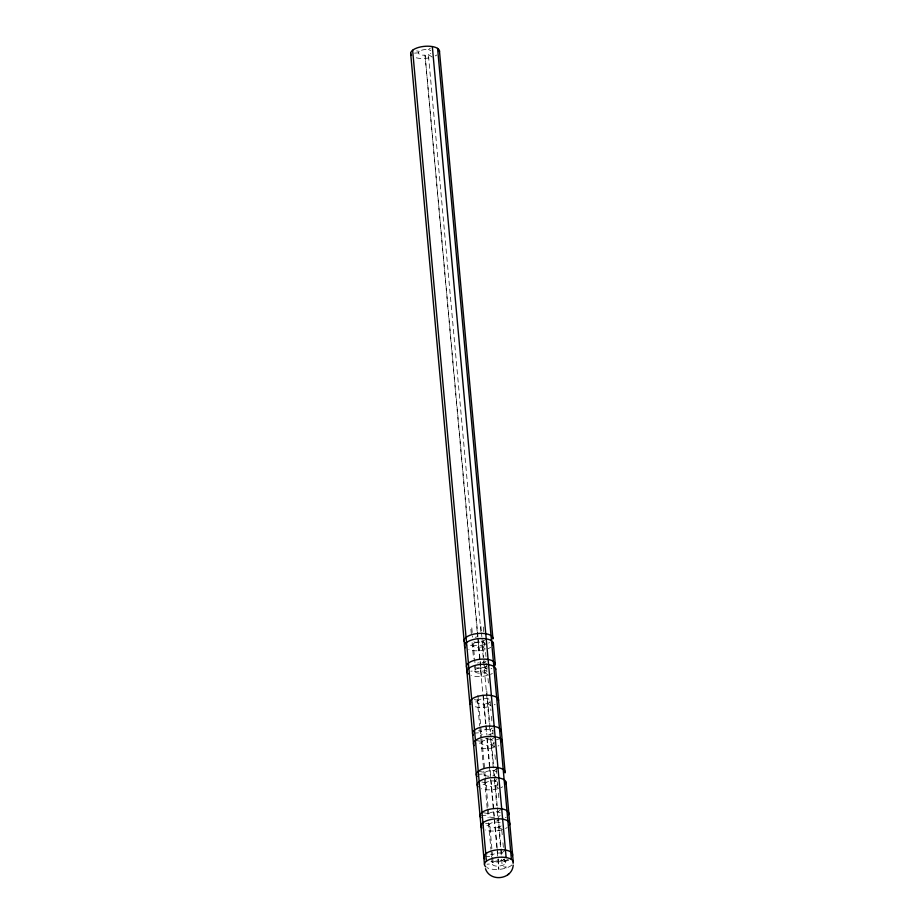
<?xml version="1.0" encoding="UTF-8"?>
<svg xmlns="http://www.w3.org/2000/svg" width="924" height="924" viewBox="0 0 924 924"><rect width="100%" height="100%" fill="white"/><g stroke="black" fill="none" stroke-linecap="round" stroke-linejoin="round"><path stroke-width="0.69" stroke-dasharray="4.62 3.46" d="M478.447 645.576L478.482 642.307L481.808 641.683A6.676 2.784 -5.2 0 0 484.257 640.482L482.328 641.984A6.676 2.784 -5.2 0 0 473.227 643.681L470.547 643.22M478.921 650.727L478.955 647.458A6.676 2.784 -5.2 0 1 472.326 645.148L465.858 645.622M480.792 671.321L480.827 668.052L484.153 667.44A6.676 2.784 -5.2 0 0 486.602 666.239M481.265 676.472L480.827 668.052A6.676 2.784 -5.2 0 1 476.126 667.578M484.072 707.38L484.107 704.111A6.676 2.784 -5.2 0 1 477.477 701.801L471.021 702.275M487.826 748.579L487.86 745.31A6.676 2.784 -5.2 0 1 481.231 743L474.763 743.474M491.58 789.777L491.603 786.52A6.676 2.784 -5.2 0 1 484.984 784.199L478.517 784.684M495.322 830.988L495.356 827.719A6.676 2.784 -5.2 0 1 488.727 825.409L482.27 825.883M498.14 861.884L498.163 859.713M414.541 53.13L418.422 52.841L419.323 51.386A6.676 2.784 -5.2 0 1 428.424 49.688L430.85 50.531M472.326 645.148L473.227 643.681L474.982 662.901M477.477 701.801L478.389 700.334A6.676 2.784 -5.2 0 1 487.479 698.636L489.905 699.491M482.224 734.534A6.676 2.784 -5.2 0 1 480.295 732.697L481.196 731.231A6.676 2.784 -5.2 0 1 490.298 729.544L492.711 730.387A6.676 2.784 -5.2 0 1 493.37 731.011M481.231 743L482.132 741.533A6.676 2.784 -5.2 0 1 491.233 739.847L493.659 740.69M477.581 774.381L484.049 773.908L484.95 772.441A6.676 2.784 -5.2 0 1 494.04 770.743L496.465 771.598M484.984 784.199L485.885 782.744A6.676 2.784 -5.2 0 1 494.975 781.046L497.401 781.889A6.676 2.784 -5.2 0 1 498.059 782.524M481.323 815.58L487.791 815.107L488.692 813.64A6.676 2.784 -5.2 0 1 497.793 811.953L500.219 812.797M488.727 825.409L489.639 823.942A6.676 2.784 -5.2 0 1 498.729 822.245L501.154 823.099M491.764 857.022A6.676 2.784 -5.2 0 1 491.545 856.305L492.446 854.839A6.676 2.784 -5.2 0 1 501.547 853.152L503.961 853.995M428.424 49.688L430.376 48.129M486.151 661.03L484.199 662.589A6.676 2.784 -5.2 0 0 477.546 663.074M486.625 666.181L484.673 667.74A6.676 2.784 -5.2 0 0 475.571 669.426L471.552 668.745M492.249 727.985L490.298 729.544L490.991 737.271M495.137 736.728L491.233 739.847L493.786 767.936M497.944 767.636L494.04 770.743L494.513 775.894M494.975 781.046L496.927 779.486M497.793 811.953L500.716 809.609M501.547 853.152L505.451 850.034M504.181 859.112L502.229 860.671A6.676 2.784 -5.2 0 0 493.127 862.369L489.108 861.676M496.35 739.835L500.392 738.565M508.697 860.244L504.654 861.514A6.676 2.784 -5.2 0 1 502.182 865.522L498.856 866.146A6.676 2.784 -5.2 0 1 492.226 863.824L487.052 864.206M484.719 645.633A6.676 2.784 -5.2 0 1 482.282 646.835L478.955 647.458M487.063 671.39A6.676 2.784 -5.2 0 1 484.626 672.591L481.288 673.203A6.676 2.784 -5.2 0 1 474.67 670.893L470.79 671.182M489.882 702.286A6.676 2.784 -5.2 0 1 487.433 703.487L484.107 704.111M488.646 734.788L490.251 734.395A6.676 2.784 -5.2 0 0 493.358 732.466M494.294 742.769A6.676 2.784 -5.2 0 1 491.187 744.698L487.86 745.31M498.048 783.968A6.676 2.784 -5.2 0 1 494.929 785.897L491.603 786.52M501.131 825.894A6.676 2.784 -5.2 0 1 498.683 827.096L495.356 827.719M473.827 733.171L480.295 732.697M485.077 856.779L491.545 856.305M416.643 50.924L419.323 51.386M474.358 699.653L478.389 700.334M478.517 730.78L481.196 731.231M475.433 740.39L482.132 741.533M478.239 771.297L484.95 772.441L485.296 776.299M481.866 782.051L485.885 782.744M483.333 812.727L488.692 813.64M485.608 823.261L489.639 823.942L492.446 854.839L487.087 853.938M482.328 641.984L484.753 642.827L485.123 646.95M485.574 662.935L484.199 662.589L483.818 658.466M487.087 668.583L484.673 667.74L484.315 663.871M485.666 644.224L481.808 641.683L490.251 734.395M482.282 646.835L485.169 648.74M484.153 667.44L487.04 669.346M484.626 672.591L488.473 675.132M487.433 703.487L491.291 706.04A14.461 6.041 -5.2 0 1 473.908 706.352M491.187 744.698L495.033 747.239M496.893 777.5L493.993 775.594L490.667 776.218L487.156 737.583M494.929 785.897L498.787 788.438M498.683 827.096L502.541 829.648M503.418 859.274L505.347 860.544L506.04 868.063L502.182 865.522L501.501 858.003M483.31 627.003L483.795 632.339M485.62 652.448L486.001 656.571M486.625 663.432L487.352 671.39M487.988 678.412L488.623 685.435M490.032 700.889L490.933 710.729M491.441 716.343L492.076 723.365M492.711 730.387L493.07 734.257M493.786 742.099L494.294 747.712M494.929 754.735L495.449 760.36M496.211 768.78L496.696 774.162M497.401 781.889L497.793 786.105M498.429 793.127L498.937 798.752M501.79 830.122L502.437 837.144M502.945 842.757L503.453 848.382M504.423 859.008L504.654 861.514L502.229 860.671L501.882 856.918M480.884 626.16L481.369 631.496M481.496 632.836L481.854 636.832M482.085 639.408L483.702 657.091M486.775 690.909L490.032 726.738M494.629 777.188L497.285 806.329M497.412 807.738L501.027 847.539M501.154 848.937L501.767 855.659M480.896 631.635L428.378 54.539A6.676 2.784 -5.2 0 0 430.815 53.338M490.598 738.253L493.993 775.594A6.676 2.784 -5.2 0 0 496.442 774.393M494.352 779.463L496.719 805.566M497.239 811.18L497.747 816.804M497.863 818.087L501.247 855.197M477.962 636.567L425.052 55.163A6.676 2.784 -5.2 0 1 418.422 52.841M478.089 637.999L480.076 659.817M480.203 661.191L480.572 665.315M483.402 696.384L485.897 723.769M486.024 725.178L486.913 735.007M491.025 780.075L494.294 816.019M494.536 818.71L497.147 847.389M497.274 848.786L497.909 855.809M498.163 858.627L498.821 869.403L494.386 820.685M477.142 631.219L425.052 55.163L428.378 54.539L432.224 57.08A14.461 6.041 -5.2 0 1 414.841 57.392M477.281 632.651L477.673 636.959M477.8 638.392L482.802 693.335M482.929 694.733L486.509 734.06M486.89 738.276L489.362 765.43M489.489 766.839L490.378 776.668M490.644 779.486L494.132 817.879M471.794 627.846L472.638 637.19M475.225 665.569L475.571 669.426L474.67 670.893L474.197 665.742M477.916 695.183L481.785 737.675M481.901 738.957L484.696 769.623M485.412 777.592L488.184 808.026M488.311 809.424L489.05 817.509M492.677 857.345L493.127 862.369L492.226 863.824L491.037 850.692M470.882 629.313L471.61 637.329M472.095 642.573L473.573 658.881M477.246 699.225L479.66 725.675M479.787 727.084L480.757 737.849M480.884 739.142L487.156 808.084M487.283 809.493L488.022 817.682M488.496 822.834L490.91 849.283M511.919 864.945A14.461 6.041 -5.2 0 1 487.04 867.682M508.339 859.366A14.461 6.041 -5.2 0 1 490.944 861.607M495.137 704.4A14.461 6.041 -5.2 0 1 494.282 704.85M489.397 737.999A14.461 6.041 -5.2 0 1 485.631 738.345M492.319 673.492A14.461 6.041 -5.2 0 1 490.54 674.37M487.364 675.456A14.461 6.041 -5.2 0 1 471.09 675.444M478.482 642.307A6.676 2.784 -5.2 0 1 473.781 641.834M475.202 637.329A6.676 2.784 -5.2 0 1 476.807 636.925M489.512 642.596A14.461 6.041 -5.2 0 1 488.657 643.046M484.546 644.559A14.461 6.041 -5.2 0 1 469.207 644.837M436.844 54.966A14.461 6.041 -5.2 0 1 435.227 55.902M507.149 827.534A14.461 6.041 -5.2 0 1 505.532 828.458M501.42 829.971A14.461 6.041 -5.2 0 1 485.158 829.96M500.196 815.592A6.676 2.784 -5.2 0 1 499.133 816.25M494.421 817.417A6.676 2.784 -5.2 0 1 487.791 815.107M506.213 817.232A14.461 6.041 -5.2 0 1 505.451 817.705M499.318 819.958A14.461 6.041 -5.2 0 1 496.893 820.408M488.946 776.241A6.676 2.784 -5.2 0 1 484.049 773.908M498.879 745.599A14.461 6.041 -5.2 0 1 498.036 746.049M493.924 747.562A14.461 6.041 -5.2 0 1 478.574 747.839M502.633 786.809A14.461 6.041 -5.2 0 1 500.854 787.687M497.666 788.773A14.461 6.041 -5.2 0 1 481.404 788.75M490.748 647.274A14.461 6.041 -5.2 0 1 488.195 648.625M485.019 649.711A14.461 6.041 -5.2 0 1 468.745 649.688M491.857 668.341A14.461 6.041 -5.2 0 1 491.002 668.803M486.89 670.304A14.461 6.041 -5.2 0 1 471.54 670.581"/><path stroke-width="1.39" d="M513.213 865.095C512.323 879.556 490.09 882.455 485.47 868.745M507.796 874.728L508.939 873.723M439.431 50.774L492.919 638.449M493.335 643.069L495.264 664.194M495.68 668.826L505.105 772.36M505.994 782.131L513.294 862.288M437.583 48.406L511.388 859.389M432.328 46.581L506.133 857.553M412.624 50.242L486.428 861.226M410.66 53.419L484.465 864.402M485.793 866.862A14.461 6.041 -5.2 0 1 497.054 857.46A14.461 6.041 -5.2 0 1 513.063 863.351M484.638 858.893A14.461 6.041 -5.2 0 1 496.997 849.872A14.461 6.041 -5.2 0 1 512.37 855.832M472.58 733.795A14.461 6.041 -5.2 0 1 487.006 726.149A14.461 6.041 -5.2 0 1 501.293 731.692M473.388 735.285A14.461 6.041 -5.2 0 1 472.742 734.303M470.57 704.377A14.461 6.041 -5.2 0 1 482.305 695.437A14.461 6.041 -5.2 0 1 498.486 700.785M468.237 673.931A14.461 6.041 -5.2 0 1 467.382 672.995M467.117 672.499A14.461 6.041 -5.2 0 1 480.122 664.46A14.461 6.041 -5.2 0 1 495.726 669.346M464.31 641.602A14.461 6.041 -5.2 0 1 477.939 633.494A14.461 6.041 -5.2 0 1 492.862 638.981M465.419 643.023A14.461 6.041 -5.2 0 1 464.945 642.573M411.515 55.428A14.461 6.041 -5.2 0 1 423.25 46.477A14.461 6.041 -5.2 0 1 439.42 51.836M481.82 827.985A14.461 6.041 -5.2 0 1 494.178 818.964A14.461 6.041 -5.2 0 1 509.563 824.936M480.884 817.682A14.461 6.041 -5.2 0 1 493.243 808.662A14.461 6.041 -5.2 0 1 508.627 814.633M478.066 786.786A14.461 6.041 -5.2 0 1 490.436 777.765A14.461 6.041 -5.2 0 1 505.809 783.725M474.324 745.576A14.461 6.041 -5.2 0 1 486.059 736.636A14.461 6.041 -5.2 0 1 502.229 741.984M477.131 776.483A14.461 6.041 -5.2 0 1 488.865 767.544A14.461 6.041 -5.2 0 1 505.047 772.891M465.419 647.724A14.461 6.041 -5.2 0 1 478.401 638.646A14.461 6.041 -5.2 0 1 492.885 645.206M466.92 667.844A14.461 6.041 -5.2 0 1 480.907 659.193A14.461 6.041 -5.2 0 1 494.756 665.8"/></g></svg>
